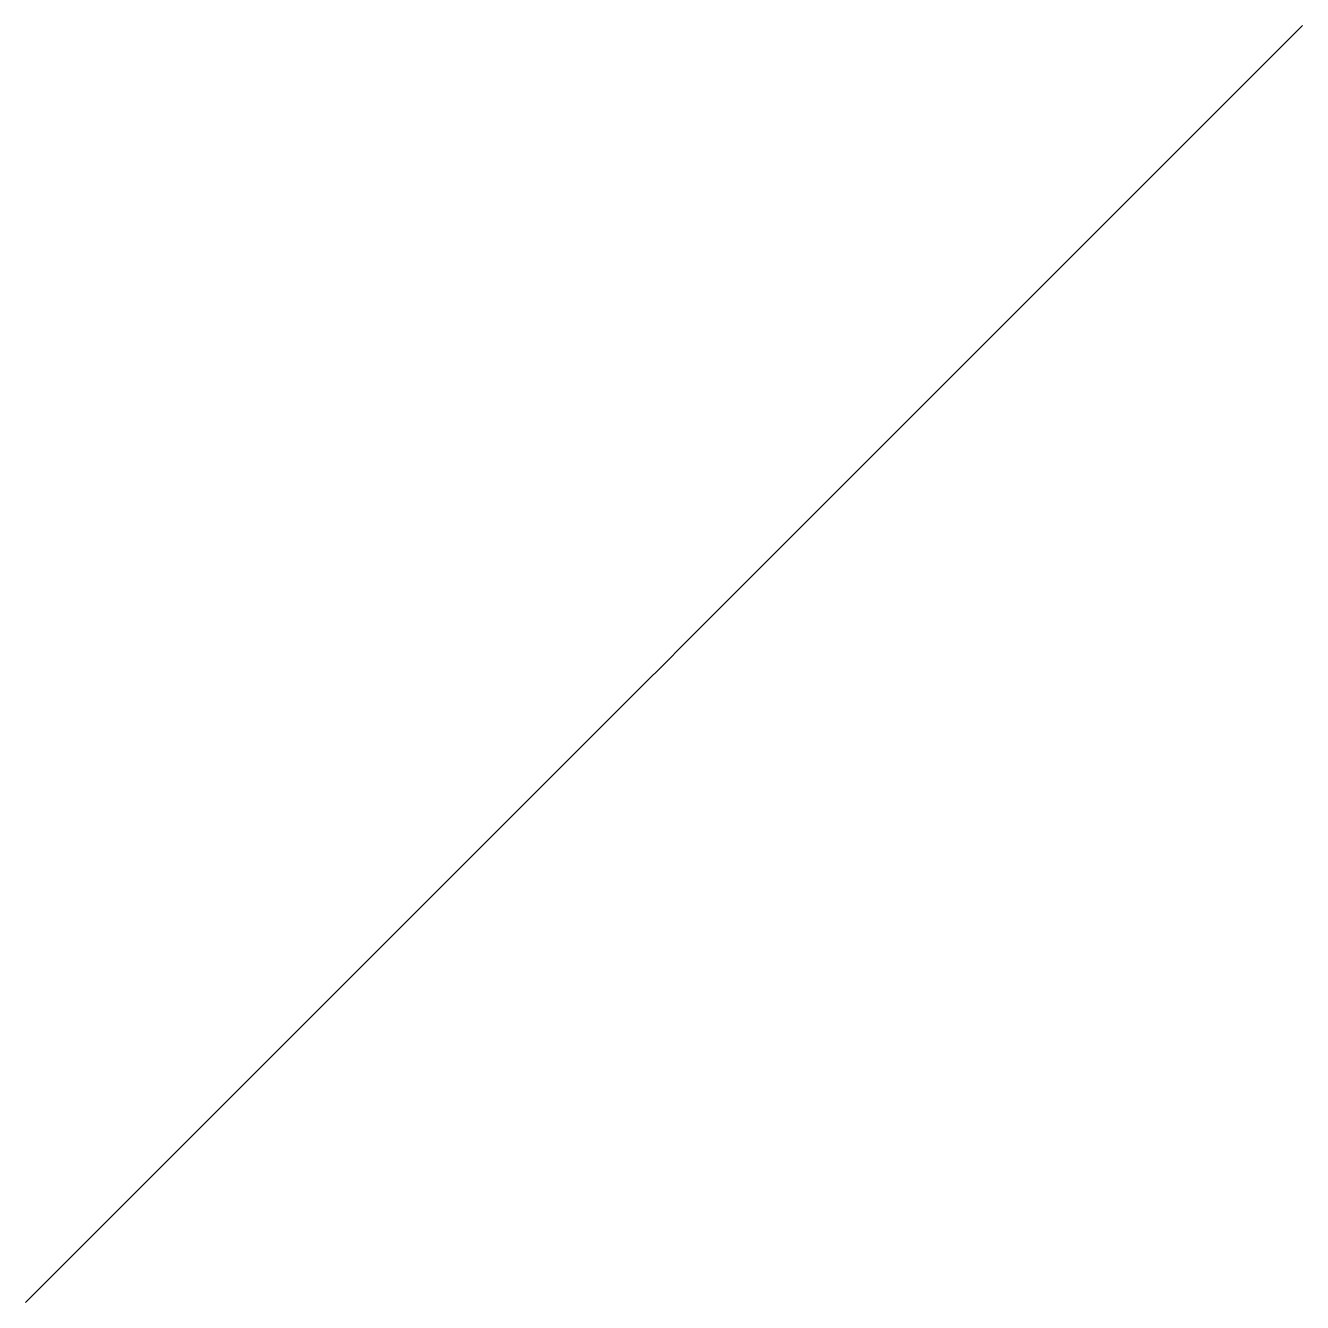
# Model space of a CAD drawing. Header units: millimetres. Extents: x 0 to 100, y 0 to 100.
import ezdxf

# ---------------------------------------------------------------- set-up
doc = ezdxf.new("R2010")
doc.units = ezdxf.units.MM

msp = doc.modelspace()

# ---------------------------------------------------------------- linework, layer by layer
msp.add_spline([(0, 0), (100, 100)], degree=3)

doc.saveas('drawing.dxf')
